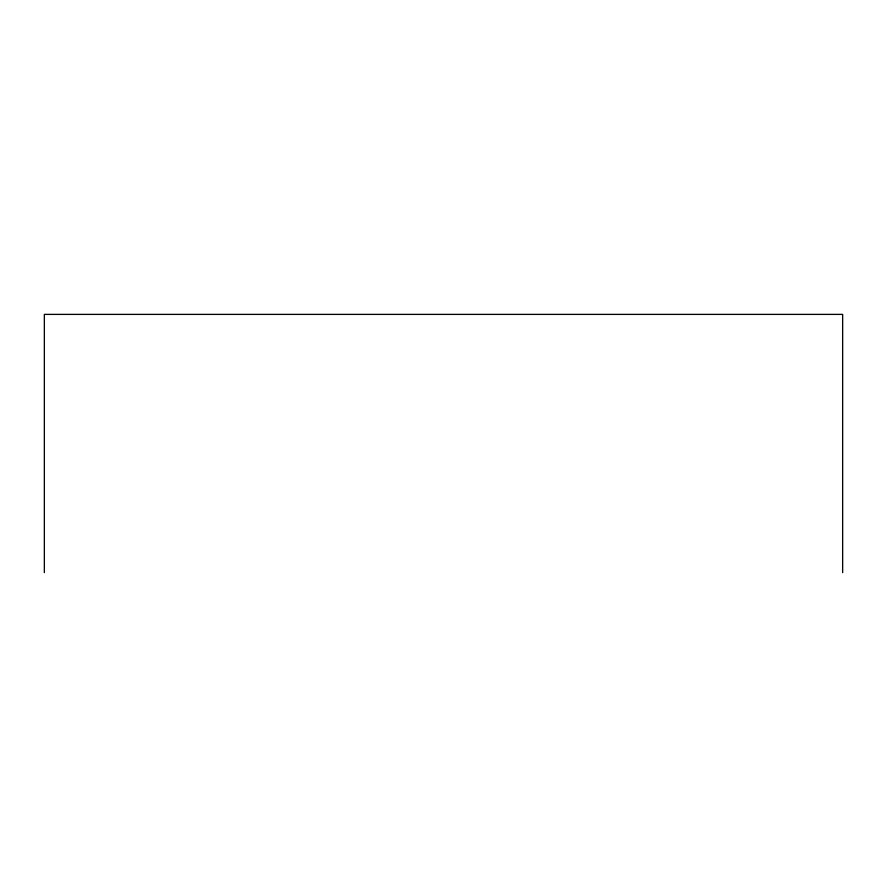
<?xml version="1.0" encoding="UTF-8"?>
<svg xmlns="http://www.w3.org/2000/svg" width="887" height="887" viewBox="0 0 887 887"><rect width="100%" height="100%" fill="white"/><g stroke="black" fill="none" stroke-linecap="round" stroke-linejoin="round"><path stroke-width="1.33" d="M842.65 572.614L842.65 314.386L44.35 314.386L44.35 572.614"/></g></svg>
